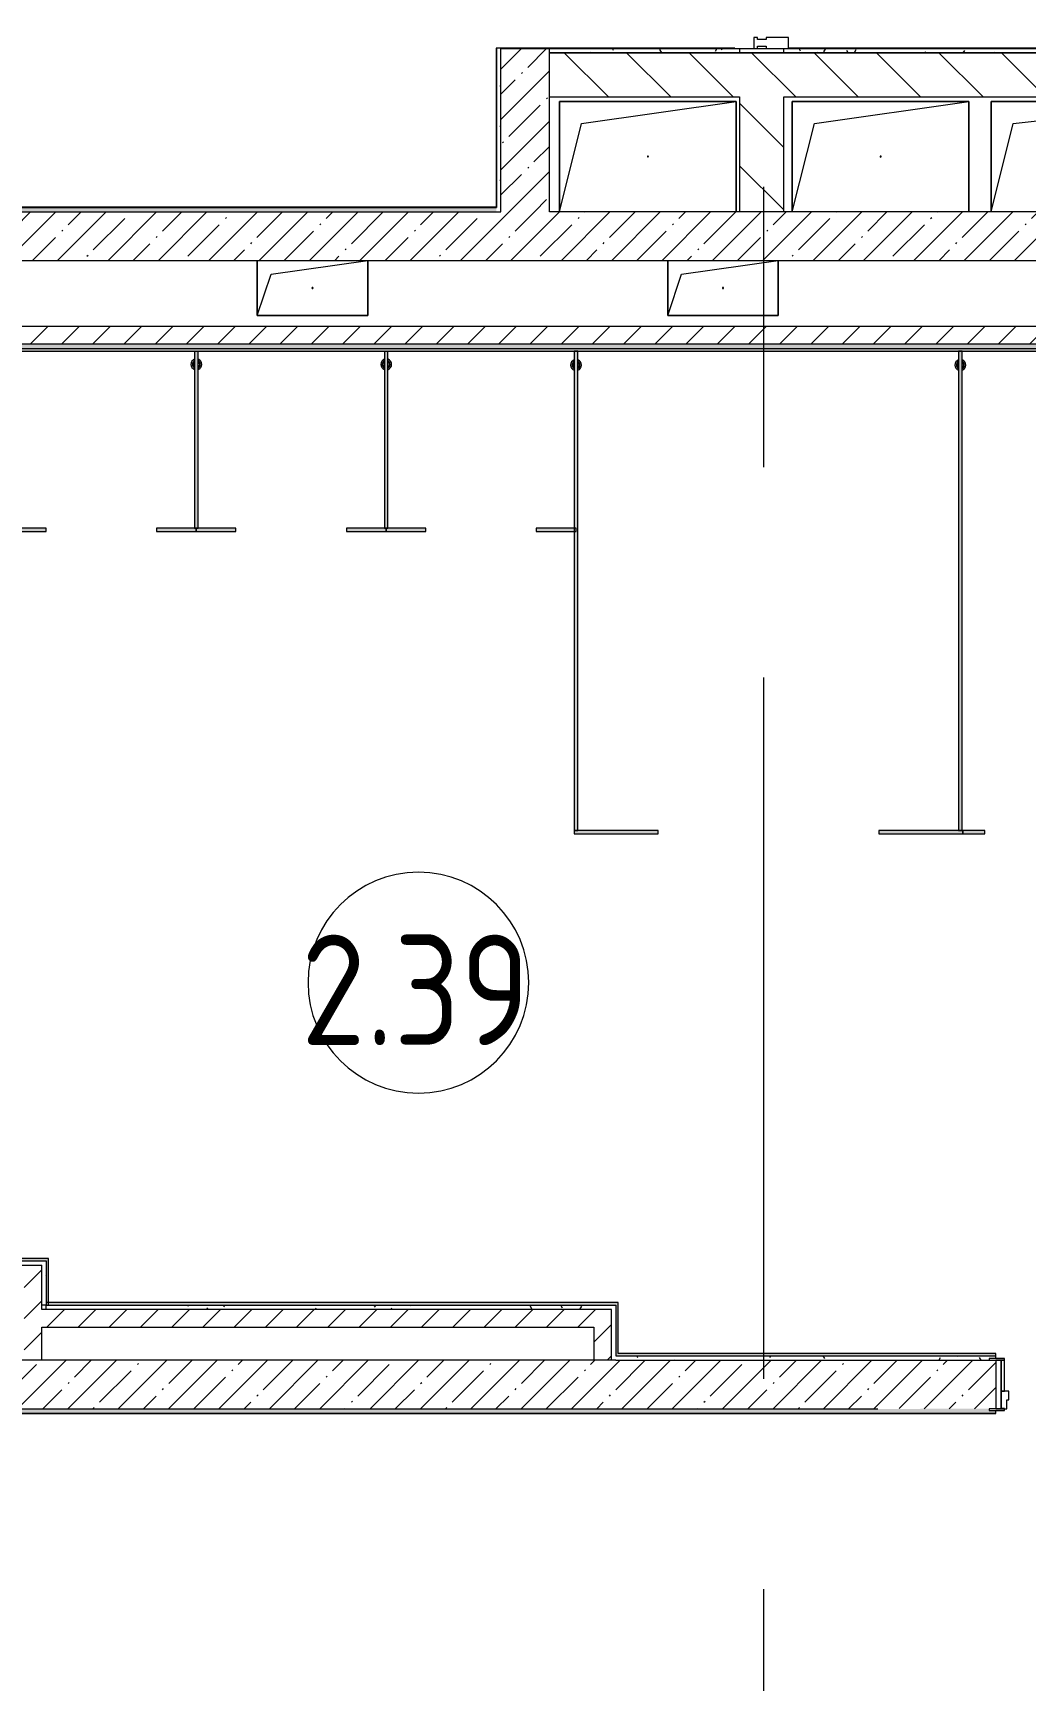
# Model space of a CAD drawing. Header units: millimetres. Extents: x -625 to 415037, y -3642 to 102118.
# Drawn here: x 244072 to 248565, y 78491 to 85949 of the extents above; entities that cross this region are included whole.
import ezdxf

# ---------------------------------------------------------------- set-up
doc = ezdxf.new("R2010")
doc.units = ezdxf.units.MM
doc.linetypes.add('Осевая', pattern=[6350, 1270, -952.5, 3175, -952.5])
for name, color, linetype, lineweight in [('A-AREA-IDEN', 7, 'Continuous', 9), ('A-DOOR-FRAM-2', 7, 'Continuous', 5), ('A-GENM', 7, 'Continuous', 9), ('A-GENM-1', 7, 'Continuous', 20), ('A-GLAZ-CWMG', 7, 'Continuous', 9), ('A-GLAZ-CWMG-1', 7, 'Continuous', 20), ('A-WALL', 7, 'Continuous', 5), ('I-WALL', 7, 'Continuous', 5), ('Оси-2', 7, 'Осевая', 9)]:
    doc.layers.add(name, color=color, linetype=linetype, lineweight=lineweight)
doc.layers.add('A-AREA-PATT-2', color=7, linetype='Continuous', lineweight=5, true_color=0xcde0ef, transparency=1)
for name, color, linetype, lineweight, true_color in [('A-DOOR-1', 7, 'Continuous', 5, 0xc0c0c0), ('A-DOOR-FRAM-1', 7, 'Continuous', 5, 0xc0c0c0), ('A-WALL-1', 9, 'Continuous', 5, 0x808080), ('A-WALL-FNSH-1', 9, 'Continuous', 5, 0x808080)]:
    doc.layers.add(name, color=color, linetype=linetype, lineweight=lineweight, true_color=true_color)
doc.layers.get('A-DOOR-1').off()
doc.styles.add('GOST Common', font='', dxfattribs={"width": 0.9, "height": 500})
doc.styles.get('GOST Common').set_extended_font_data('GOST Common')
pattern_1 = [(45, (148772.12, 0), (-70.71068, 70.71068), [])]
pattern_2 = [(45, (148772.12, 0), (-114.04925, 114.04925), []), (45, (148886.17, 0), (-114.04925, 114.04925), [201.612, -40.322, 6.706, -33.617])]
pattern_3 = [(135, (148772.12, 0), (-141.42136, -141.42136), [])]
pattern_4 = [(0, (148772.123, 0), (243.84, 60.96), [20.117, -162.763, 20.117, -162.763, -975.36]), (0, (148772.123, 0), (243.84, 60.96), [-365.76, 20.117, -345.643, 20.117, -162.763, -426.72]), (0, (148772.123, 0), (243.84, 60.96), [-914.4, 20.117, -101.803, 20.117, -284.683]), (120, (148863.563, 30.48), (-174.71291, 180.691634), [20.117, -162.763, 20.117, -162.763, -975.36]), (120, (148863.563, 30.48), (-174.71291, 180.691634), [-365.76, 20.117, -345.643, 20.117, -162.763, -426.72]), (120, (148863.563, 30.48), (-174.71291, 180.691634), [-914.4, 20.117, -101.803, 20.117, -284.683]), (240, (148894.043, 152.4), (-69.12709, -241.651634), [20.117, -162.763, 20.117, -162.763, -975.36]), (240, (148894.043, 152.4), (-69.12709, -241.651634), [-365.76, 20.117, -345.643, 20.117, -162.763, -426.72]), (240, (148894.043, 152.4), (-69.12709, -241.651634), [-914.4, 20.117, -101.803, 20.117, -284.683])]

# ---------------------------------------------------------------- blocks, each defined once
blk = doc.blocks.new('110_Дверь_СКБ_1Ст_Внутренняя1 - Д-7а_л__950x2100h_Туалет-32220591-Объем проектирования 2 этажа')
at = {"layer": 'A-DOOR-FRAM-2'}
h = blk.add_hatch(dxfattribs=at)
h.set_pattern_fill('FP_38', color=256, style=0, pattern_type=2)
h.set_pattern_definition([(45, (-346.384, 174.685), (-14.1421, 14.1421), []), (135, (-346.384, 174.685), (-14.1421, -14.1421), [])])
h.paths.add_polyline_path([(-487.5, 110), (-512.5, 110), (-512.5, -110), (-487.5, -108.6)])
at = {"layer": 'A-DOOR-FRAM-1'}
for p, q in [((-472.5, 118), (-542.5, 118)), ((-542.5, 118), (-542.5, 110)), ((-542.5, 110), (-472.5, 110)), ((-487.5, 110), (-512.5, 110)), ((-512.5, 110), (-512.5, -110)), ((-462.5, 110), (-487.5, 110)), ((-487.5, 110), (-487.5, 30)), ((-487.5, -110), (-487.5, 110)), ((-472.5, 110), (-487.5, 110)), ((-487.5, 110), (-487.5, 109)), ((-487.5, 109), (-472.5, 109)), ((-472.5, 110), (-472.5, 118)), ((-472.5, 109), (-472.5, 110)), ((-462.5, 70), (-462.5, 110)), ((487.5, 110), (487.5, 70)), ((512.5, 110), (487.5, 110)), ((567.5, 118), (497.5, 118)), ((497.5, 118), (497.5, 110)), ((512.5, 110), (497.5, 110)), ((497.5, 110), (497.5, 109)), ((497.5, 110), (567.5, 110)), ((497.5, 109), (512.5, 109)), ((512.5, 30), (512.5, 110)), ((537.5, 110), (512.5, 110)), ((512.5, 110), (512.5, -110)), ((512.5, 109), (512.5, 110)), ((537.5, -110), (537.5, 110)), ((567.5, 110), (567.5, 118)), ((-487.5, 30), (-452.5, 30)), ((-472.5, 30), (-487.5, 30)), ((-487.5, 30), (-487.5, -110)), ((-472.5, -110), (-472.5, 30)), ((-452.5, 70), (-462.5, 70)), ((-452.5, 30), (-452.5, 70)), ((487.5, 70), (477.5, 70)), ((477.5, 70), (477.5, 30)), ((477.5, 30), (512.5, 30)), ((512.5, 30), (497.5, 30)), ((497.5, 30), (497.5, -110)), ((512.5, -110), (512.5, 30)), ((-472.5, -110), (-542.5, -110)), ((-542.5, -110), (-542.5, -118)), ((-542.5, -118), (-472.5, -118)), ((-512.5, -110), (-487.5, -110)), ((-487.5, -110), (-472.5, -110)), ((-472.5, -118), (-472.5, -110)), ((497.5, -110), (512.5, -110)), ((567.5, -110), (497.5, -110)), ((497.5, -110), (497.5, -118)), ((497.5, -118), (567.5, -118)), ((512.5, -110), (537.5, -110)), ((567.5, -118), (567.5, -110))]:
    blk.add_line(p, q, dxfattribs=at)
blk = doc.blocks.new('GM_Отверстие прямоугольное _в плите_ - Отверстие-V354-Объем проектирования 2 этажа')
at = {"layer": 'A-GENM'}
for p, q in [((-250, -125), (-250, 125)), ((-250, 125), (-250, -125)), ((-187.5, 62.5), (250, 125)), ((250, 125), (250, -125)), ((250, -125), (250, 125)), ((-250, -125), (-187.5, 62.5)), ((250, -125), (-250, -125)), ((-250, -125), (250, -125))]:
    blk.add_line(p, q, dxfattribs=at)
for start, end in [(360, 180), (180, 360)]:
    blk.add_arc((0, 0), 2.5, start, end, dxfattribs=at)
blk = doc.blocks.new('GM_Отверстие прямоугольное _в плите_ - Отверстие-21985264-Объем проектирования 2 этажа')
at = {"layer": 'A-GENM'}
for p, q in [((-400, -250), (-400, 250)), ((-400, 250), (400, 250)), ((400, 250), (-400, 250)), ((-400, 250), (-400, -250)), ((-300, 150), (400, 250)), ((400, 250), (400, -250)), ((400, -250), (400, 250)), ((-400, -250), (-300, 150))]:
    blk.add_line(p, q, dxfattribs=at)
for start, end in [(360, 180), (180, 360)]:
    blk.add_arc((0, 0), 2.5, start, end, dxfattribs=at)
blk = doc.blocks.new('GM_Отверстие прямоугольное _в плите_ - Отверстие-21985485-Объем проектирования 2 этажа')
at = {"layer": 'A-GENM'}
for p, q in [((-500, -250), (-500, 250)), ((-500, 250), (450, 250)), ((450, 250), (-500, 250)), ((-500, 250), (-500, -250)), ((-400, 150), (450, 244.4)), ((-500, -250), (-400, 150))]:
    blk.add_line(p, q, dxfattribs=at)
for start, end in [(360, 180), (180, 360)]:
    blk.add_arc((0, 0), 2.5, start, end, dxfattribs=at)
blk = doc.blocks.new('131_Сантехническая перегородка 7 - СП-1-30858579-Объем проектирования 2 этажа')
at = {"layer": 'A-GENM'}
blk.add_hatch(color=256, dxfattribs=at).paths.add_polyline_path([(2165.9, -8), (2165.9, 8), (-4.1, 8), (-4.1, -8), (1166.2, -8)])
at = {"layer": 'A-GENM', "flags": 128}
for points in [[(71.5, 8), (71.1, 8.5), (70.8, 9), (70.4, 9.5), (70, 9.9), (69.6, 10.4), (69.2, 10.8), (68.8, 11.2), (68.3, 11.6), (67.8, 12), (67.3, 12.3), (66.8, 12.7), (66.3, 13), (65.8, 13.3), (65.3, 13.6), (64.7, 13.8), (64.2, 14), (63.6, 14.3), (63, 14.4), (62.4, 14.6), (61.9, 14.7), (61.3, 14.9), (60.7, 14.9), (60.1, 15), (59.5, 15.1), (58.9, 15.1), (58.3, 15.1), (57.7, 15), (57.1, 15), (56.5, 14.9), (55.9, 14.8), (55.3, 14.7), (54.7, 14.5), (54.1, 14.4), (53.5, 14.2), (53, 13.9), (52.4, 13.7), (51.9, 13.4), (51.4, 13.2), (50.8, 12.9), (50.3, 12.5), (49.8, 12.2), (49.3, 11.8), (48.9, 11.4), (48.4, 11), (48, 10.6), (47.6, 10.2), (47.2, 9.7), (46.8, 9.3), (46.4, 8.8), (46.1, 8.3), (45.9, 8)], [(45.9, -8), (46.3, -8.5), (46.6, -9), (47, -9.5), (47.4, -9.9), (47.8, -10.4), (48.2, -10.8), (48.6, -11.2), (49.1, -11.6), (49.6, -12), (50, -12.3), (50.5, -12.7), (51.1, -13), (51.6, -13.3), (52.1, -13.6), (52.7, -13.8), (53.2, -14), (53.8, -14.3), (54.4, -14.4), (54.9, -14.6), (55.5, -14.7), (56.1, -14.9), (56.7, -14.9), (57.3, -15), (57.9, -15.1), (58.5, -15.1), (59.1, -15.1), (59.7, -15), (60.3, -15), (60.9, -14.9), (61.5, -14.8), (62.1, -14.7), (62.7, -14.5), (63.3, -14.4), (63.8, -14.2), (64.4, -13.9), (65, -13.7), (65.5, -13.4), (66, -13.2), (66.6, -12.9), (67.1, -12.5), (67.6, -12.2), (68, -11.8), (68.5, -11.4), (69, -11), (69.4, -10.6), (69.8, -10.2), (70.2, -9.7), (70.6, -9.3), (70.9, -8.8), (71.3, -8.3), (71.5, -8)]]:
    blk.add_lwpolyline(points, dxfattribs=at)
at = {"layer": 'A-GENM'}
for radius, start, end in [(24.6, 19.91127, 160.08873), (17.6, 28.97309, 151.02691), (15.1, 33.78108, 146.21892), (24.6, 199.91127, 340.08873), (17.6, 208.97309, 331.02691), (15.1, 213.78108, 326.21892)]:
    blk.add_arc((58.7, 0), radius, start, end, dxfattribs=at)
at = {"layer": 'A-GENM-1'}
for p, q in [((2165.9, 8), (-4.1, 8)), ((-4.1, 8), (-4.1, -8)), ((2165.9, -8), (2165.9, 8)), ((-4.1, -8), (2165.9, -8))]:
    blk.add_line(p, q, dxfattribs=at)
blk = doc.blocks.new('131_Сантехническая перегородка 6 - СП-1-30839354-Объем проектирования 2 этажа')
at = {"layer": 'A-GENM'}
blk.add_hatch(color=256, dxfattribs=at).paths.add_polyline_path([(800, -8), (800, 8), (0, 8), (0, -8), (143.7, -8)])
at = {"layer": 'A-GENM', "flags": 128}
for points in [[(71.5, 8), (71.1, 8.5), (70.8, 9), (70.4, 9.5), (70, 9.9), (69.6, 10.4), (69.2, 10.8), (68.8, 11.2), (68.3, 11.6), (67.8, 12), (67.3, 12.3), (66.8, 12.7), (66.3, 13), (65.8, 13.3), (65.3, 13.6), (64.7, 13.8), (64.2, 14), (63.6, 14.3), (63, 14.4), (62.4, 14.6), (61.9, 14.7), (61.3, 14.9), (60.7, 14.9), (60.1, 15), (59.5, 15.1), (58.9, 15.1), (58.3, 15.1), (57.7, 15), (57.1, 15), (56.5, 14.9), (55.9, 14.8), (55.3, 14.7), (54.7, 14.5), (54.1, 14.4), (53.5, 14.2), (53, 13.9), (52.4, 13.7), (51.9, 13.4), (51.4, 13.2), (50.8, 12.9), (50.3, 12.5), (49.8, 12.2), (49.3, 11.8), (48.9, 11.4), (48.4, 11), (48, 10.6), (47.6, 10.2), (47.2, 9.7), (46.8, 9.3), (46.4, 8.8), (46.1, 8.3), (45.9, 8)], [(45.9, -8), (46.3, -8.5), (46.6, -9), (47, -9.5), (47.4, -9.9), (47.8, -10.4), (48.2, -10.8), (48.6, -11.2), (49.1, -11.6), (49.6, -12), (50, -12.3), (50.5, -12.7), (51.1, -13), (51.6, -13.3), (52.1, -13.6), (52.7, -13.8), (53.2, -14), (53.8, -14.3), (54.4, -14.4), (54.9, -14.6), (55.5, -14.7), (56.1, -14.9), (56.7, -14.9), (57.3, -15), (57.9, -15.1), (58.5, -15.1), (59.1, -15.1), (59.7, -15), (60.3, -15), (60.9, -14.9), (61.5, -14.8), (62.1, -14.7), (62.7, -14.5), (63.3, -14.4), (63.8, -14.2), (64.4, -13.9), (65, -13.7), (65.5, -13.4), (66, -13.2), (66.6, -12.9), (67.1, -12.5), (67.6, -12.2), (68, -11.8), (68.5, -11.4), (69, -11), (69.4, -10.6), (69.8, -10.2), (70.2, -9.7), (70.6, -9.3), (70.9, -8.8), (71.3, -8.3), (71.5, -8)]]:
    blk.add_lwpolyline(points, dxfattribs=at)
at = {"layer": 'A-GENM'}
for radius, start, end in [(24.6, 19.91127, 160.08873), (17.6, 28.97309, 151.02691), (15.1, 33.78108, 146.21892), (24.6, 199.91127, 340.08873), (17.6, 208.97309, 331.02691), (15.1, 213.78108, 326.21892)]:
    blk.add_arc((58.7, 0), radius, start, end, dxfattribs=at)
at = {"layer": 'A-GENM-1'}
for p, q in [((800, 8), (0, 8)), ((0, 8), (0, -8)), ((800, -8), (800, 8)), ((0, -8), (800, -8))]:
    blk.add_line(p, q, dxfattribs=at)
blk = doc.blocks.new('131_Сантехническая перегородка_Дверь МГН - СД-1-30883454-Объем проектирования 2 этажа')
at = {"layer": 'A-GENM'}
for points in [[(-350.5, 8), (-370, 8), (-370, -8), (10, -8), (10, 8), (-335.4, 8)], [(1390, 8), (1010, 8), (1010, -8), (1390, -8)]]:
    blk.add_hatch(color=256, dxfattribs=at).paths.add_polyline_path(points)
at = {"layer": 'A-GENM-1'}
for p, q in [((10, 8), (-370, 8)), ((-370, 8), (-370, -8)), ((10, -8), (10, 8)), ((1390, 8), (1010, 8)), ((1010, 8), (1010, -8)), ((1390, -8), (1390, 8)), ((-370, -8), (10, -8)), ((1010, -8), (1390, -8))]:
    blk.add_line(p, q, dxfattribs=at)
blk = doc.blocks.new('131_Сантехническая перегородка_Дверь 5 - СД-1-V491-Объем проектирования 2 этажа')
at = {"layer": 'A-GENM'}
for points in [[(70, 8), (70, -8), (250, -8), (250, 8), (77.3, 8)], [(920.9, 8), (750, 8), (750, -8), (930, -8), (930, 8)]]:
    blk.add_hatch(color=256, dxfattribs=at).paths.add_polyline_path(points)
at = {"layer": 'A-GENM-1'}
for p, q in [((250, 8), (70, 8)), ((70, 8), (70, -8)), ((250, -8), (250, 8)), ((930, 8), (750, 8)), ((750, 8), (750, -8)), ((930, -8), (930, 8)), ((70, -8), (250, -8)), ((750, -8), (930, -8))]:
    blk.add_line(p, q, dxfattribs=at)
blk = doc.blocks.new('131_Сантехническая перегородка_Дверь 5 - СД-1-V492-Объем проектирования 2 этажа')
at = {"layer": 'A-GENM'}
for points in [[(78, 8), (78, -8), (250, -8), (250, 8), (148.3, 8)], [(750, 8), (750, -8), (930, -8), (930, 8), (921.6, 8)]]:
    blk.add_hatch(color=256, dxfattribs=at).paths.add_polyline_path(points)
at = {"layer": 'A-GENM-1'}
for p, q in [((250, 8), (70, 8)), ((70, 8), (70, -8)), ((250, -8), (250, 8)), ((930, 8), (750, 8)), ((750, 8), (750, -8)), ((930, -8), (930, 8)), ((70, -8), (250, -8)), ((750, -8), (930, -8))]:
    blk.add_line(p, q, dxfattribs=at)
blk = doc.blocks.new('131_Сантехническая перегородка_Дверь МГН 2 - СД-1-30897608-Объем проектирования 2 этажа')
at = {"layer": 'A-GENM'}
for points in [[(10, 8), (-427.5, 8), (-427.5, -8), (10, -8)], [(1010, 8), (1010, -8), (1110, -8), (1110, 8)]]:
    blk.add_hatch(color=256, dxfattribs=at).paths.add_polyline_path(points)
at = {"layer": 'A-GENM-1'}
for p, q in [((10, 8), (-430, 8)), ((-430, 8), (-430, -8)), ((10, -8), (10, 8)), ((1110, 8), (1010, 8)), ((1010, 8), (1010, -8)), ((1110, -8), (1110, 8)), ((-430, -8), (10, -8)), ((1010, -8), (1110, -8))]:
    blk.add_line(p, q, dxfattribs=at)
blk = doc.blocks.new('Прямоугольный импост - Импост структурный с накладкой - 160мм Темный-32310142-Объем проектирования 2 этажа')
at = {"layer": 'A-GLAZ-CWMG-1'}
for p, q in [((-50, 0), (-50, 17)), ((-50, 17), (0, 17)), ((-40, 0), (-50, 0)), ((-40, -40), (-40, 0)), ((0, 0), (-10, 0)), ((-10, 0), (-10, -40)), ((0, 17), (0, 0)), ((-50, -140), (-50, -40)), ((-50, -40), (-40, -40)), ((-10, -40), (0, -40)), ((0, -40), (0, -140)), ((0, -140), (-50, -140))]:
    blk.add_line(p, q, dxfattribs=at)
blk = doc.blocks.new('Марка_Помещения - Номер-25198446-Объем проектирования 2 этажа')
at = {"layer": 'A-AREA-IDEN'}
for start, end in [(360, 180), (180, 360)]:
    blk.add_arc((0, 0), 2.5, start, end, dxfattribs=at)
blk = doc.blocks.new('2floor')
at = {"layer": 'A-AREA-PATT-2'}
h = blk.add_hatch(color=256, dxfattribs=at)
h.paths.add_polyline_path([(243323.1, 6850), (243492.1, 6850), (243492.1, 7050), (243323.1, 7050)])
h.paths.add_polyline_path([(248264.1, 9884.2), (248264.1, 9894.5), (248261.5, 9895.6), (248257.1, 9906.2), (248264.1, 9928.2), (248255.4, 9923), (248248.7, 9913.8), (248250.9, 9895.6), (248260.2, 9885.5)])
h.paths.add_polyline_path([(246523.6, 9884.2), (246523.6, 9894.5), (246521, 9895.6), (246516.6, 9906.2), (246523.6, 9928.2), (246517.2, 9926.1), (246508.2, 9913.8), (246510.4, 9895.6), (246519.2, 9885.7)])
h.paths.add_polyline_path([(246539.6, 9884.2), (246546.1, 9886.3), (246555, 9898.6), (246552.8, 9916.9), (246544, 9926.8), (246539.6, 9926.1), (246539.6, 9918), (246543.1, 9915), (246546.7, 9906.2), (246539.6, 9886.3)])
h.paths.add_polyline_path([(248280.1, 9884.2), (248286.6, 9886.3), (248295.5, 9898.6), (248293.3, 9916.9), (248284.5, 9926.8), (248280.1, 9926.1), (248280.1, 9918), (248283.6, 9915), (248287.2, 9906.2), (248280.1, 9886.3)])
h.paths.add_polyline_path([(245680, 9887.3), (245686.5, 9889.4), (245695.4, 9901.7), (245693.2, 9920), (245684.4, 9929.9), (245680, 9929.2), (245680, 9921.1), (245683.4, 9918.1), (245687.1, 9909.3), (245680, 9889.4)])
h.paths.add_polyline_path([(243944.7, 9887.3), (243944.7, 9897.5), (243942.1, 9898.7), (243937.7, 9909.3), (243944.7, 9931.3), (243938.3, 9929.2), (243929.3, 9916.9), (243931.6, 9898.7), (243940.3, 9888.7)])
h.paths.add_polyline_path([(243960.7, 9887.3), (243967.2, 9889.4), (243976.2, 9901.7), (243973.9, 9920), (243965.2, 9929.9), (243960.7, 9929.2), (243960.7, 9921.1), (243964.2, 9918.1), (243967.8, 9909.3), (243960.7, 9889.4)])
h.paths.add_polyline_path([(244804.4, 9887.3), (244804.4, 9897.5), (244801.7, 9898.7), (244797.3, 9909.3), (244804.4, 9931.3), (244797.9, 9929.2), (244789, 9916.9), (244791.2, 9898.7), (244799.9, 9888.7)])
h.paths.add_polyline_path([(245664, 9887.3), (245664, 9897.5), (245661.3, 9898.7), (245656.9, 9909.3), (245664, 9931.3), (245657.5, 9929.2), (245648.6, 9916.9), (245650.8, 9898.7), (245659.6, 9888.7)])
h.paths.add_polyline_path([(244820.4, 9887.3), (244826.8, 9889.4), (244835.8, 9901.7), (244833.6, 9920), (244824.8, 9929.9), (244820.4, 9929.2), (244820.4, 9921.1), (244823.8, 9918.1), (244827.4, 9909.3), (244820.4, 9889.4)])
at = {"layer": 'I-WALL'}
h = blk.add_hatch(dxfattribs=at)
h.set_pattern_fill('FP_191', color=256, style=0, pattern_type=2)
h.set_pattern_definition(pattern_4)
h.paths.add_polyline_path([(246171.1, 10600), (246191.1, 10601.4), (246191.1, 11340), (246171.1, 11340), (246171.1, 10613.3)])
h = blk.add_hatch(dxfattribs=at)
h.set_pattern_fill('FP_1', color=256, style=0, pattern_type=2)
h.set_pattern_definition(pattern_2)
h.paths.add_polyline_path([(246191.1, 10600), (246411.1, 10600), (246411.1, 11340), (246191.1, 11340), (246191.1, 10601.4)])
h = blk.add_hatch(dxfattribs=at)
h.set_pattern_fill('FP_191', color=256, style=0, pattern_type=2)
h.set_pattern_definition(pattern_4)
h.paths.add_polyline_path([(249361.1, 11320), (249361.1, 11320), (249361.1, 11340), (246411.1, 11340), (246411.1, 11320), (249344.3, 11320)])
h = blk.add_hatch(dxfattribs=at)
h.set_pattern_fill('FP_23', color=256, style=0, pattern_type=2)
h.set_pattern_definition(pattern_3)
h.paths.add_polyline_path([(246411.1, 11120), (249361.1, 11120), (249361.1, 11320), (246411.1, 11320)])
h = blk.add_hatch(dxfattribs=at)
h.set_pattern_fill('FP_23', color=256, style=0, pattern_type=2)
h.set_pattern_definition(pattern_3)
h.paths.add_polyline_path([(247472.1, 10600), (247472.1, 11120), (247272.1, 11120), (247272.1, 10600)])
h = blk.add_hatch(dxfattribs=at)
h.set_pattern_fill('FP_191', color=256, style=0, pattern_type=2)
h.set_pattern_definition(pattern_4)
h.paths.add_polyline_path([(246171.1, 10600), (246170.1, 10620), (242232.1, 10620), (242232.1, 10608), (242262.1, 10608), (242262.1, 10600), (246170.1, 10600)])
h.paths.add_polyline_path([(240802.1, 10600), (241252.1, 10600), (241252.1, 10608), (241282.1, 10608), (241282.1, 10620), (240157.1, 10620), (240157.1, 10608), (240212.1, 10608), (240212.1, 10600), (240722.1, 10600)])
h.paths.add_polyline_path([(238503.3, 10600), (238702.1, 10600), (238702.1, 10608), (238757.1, 10608), (238757.1, 10620), (238157.7, 10618), (238382.1, 10600)])
h.paths.add_polyline_path([(238122.1, 10600), (238132.1, 10600), (238132.1, 10620), (237995.6, 10620), (237995.6, 10600)])
h = blk.add_hatch(dxfattribs=at)
h.set_pattern_fill('FP_1', color=256, style=0, pattern_type=2)
h.set_pattern_definition(pattern_2)
h.paths.add_polyline_path([(242982.1, 10380), (250382.1, 10380), (250382.1, 10600), (242982.1, 10600), (242982.1, 10380.6)])
h = blk.add_hatch(dxfattribs=at)
h.set_pattern_fill('FP_22', color=256, style=0, pattern_type=2)
h.set_pattern_definition(pattern_1)
h.paths.add_polyline_path([(249852.1, 10000), (249852.1, 10080), (243062.1, 10080), (243062.1, 10000), (249832.1, 10000)])
h = blk.add_hatch(dxfattribs=at)
h.set_pattern_fill('FP_191', color=256, style=0, pattern_type=2)
h.set_pattern_definition(pattern_4)
h.paths.add_polyline_path([(249821.1, 9980), (249832.1, 9980), (249832.1, 10000), (243062.1, 10000), (243062.1, 9980), (249784.5, 9980)])
for points in [[(249832.1, 9969), (249832.1, 9980), (243082.1, 9980), (243084.4, 9969), (249829.7, 9969)], [(244143.1, 5850), (244143.1, 5861), (243323.1, 5861), (243323.1, 5850), (244132.1, 5850)], [(244132.1, 5661), (244143.1, 5661), (244143.1, 5850), (244132.1, 5850), (244132.1, 5828.4)], [(244132.1, 5650), (246723.1, 5650), (246723.1, 5661), (244132.1, 5661)], [(246712.1, 5420), (246723.1, 5420), (246723.1, 5650), (246712.1, 5650), (246712.1, 5431)]]:
    blk.add_hatch(color=256, dxfattribs=at).paths.add_polyline_path(points)
h = blk.add_hatch(dxfattribs=at)
h.set_pattern_fill('FP_191', color=256, style=0, pattern_type=2)
h.set_pattern_definition(pattern_4)
h.paths.add_polyline_path([(243323.2, 5830), (244132.1, 5830), (244132.1, 5850), (243312.1, 5850), (243312.1, 5830), (243323.1, 5830)])
h = blk.add_hatch(dxfattribs=at)
h.set_pattern_fill('FP_22', color=256, style=0, pattern_type=2)
h.set_pattern_definition(pattern_1)
h.paths.add_polyline_path([(244112.1, 5400), (244112.1, 5830), (244032.1, 5830), (244032.1, 5400)])
h = blk.add_hatch(dxfattribs=at)
h.set_pattern_fill('FP_191', color=256, style=0, pattern_type=2)
h.set_pattern_definition(pattern_4)
h.paths.add_polyline_path([(244112.1, 5630), (244132.1, 5650), (244132.1, 5830), (244112.1, 5830), (244112.1, 5630.6)])
h = blk.add_hatch(dxfattribs=at)
h.set_pattern_fill('FP_191', color=256, style=0, pattern_type=2)
h.set_pattern_definition(pattern_4)
h.paths.add_polyline_path([(246692.1, 5630), (246712.1, 5630), (246712.1, 5650), (244132.1, 5650), (244112.1, 5630), (246612.1, 5630)])
h = blk.add_hatch(dxfattribs=at)
h.set_pattern_fill('FP_22', color=256, style=0, pattern_type=2)
h.set_pattern_definition(pattern_1)
h.paths.add_polyline_path([(246453.3, 5550), (246612.1, 5550), (246612.1, 5630), (244112.1, 5630), (244112.1, 5550)])
h = blk.add_hatch(dxfattribs=at)
h.set_pattern_fill('FP_22', color=256, style=0, pattern_type=2)
h.set_pattern_definition(pattern_1)
h.paths.add_polyline_path([(246692.1, 5400), (246692.1, 5630), (246612.1, 5630), (246612.1, 5400)])
h = blk.add_hatch(dxfattribs=at)
h.set_pattern_fill('FP_191', color=256, style=0, pattern_type=2)
h.set_pattern_definition(pattern_4)
h.paths.add_polyline_path([(246692.1, 5400), (246712.1, 5401.2), (246712.1, 5630), (246692.1, 5630), (246692.1, 5402.6)])
h = blk.add_hatch(dxfattribs=at)
h.set_pattern_fill('FP_1', color=256, style=0, pattern_type=2)
h.set_pattern_definition(pattern_2)
h.paths.add_polyline_path([(250342.1, 5180), (250382.1, 5180.9), (250382.1, 5400), (249482.1, 5400), (249482.1, 5180), (250302.1, 5180)])
h.paths.add_polyline_path([(246692.1, 5180), (248432.1, 5180), (248432.1, 5400), (242982.1, 5400), (242982.1, 5180), (246453.3, 5180)])
h = blk.add_hatch(dxfattribs=at)
h.set_pattern_fill('FP_191', color=256, style=0, pattern_type=2)
h.set_pattern_definition(pattern_4)
h.paths.add_polyline_path([(246712.1, 5400), (248402.1, 5400.4), (248402.1, 5408), (248432.1, 5408), (248432.1, 5420), (246712.1, 5420), (246712.1, 5401.2)])
h.paths.add_polyline_path([(249832.1, 5400), (249832.1, 5420), (249482.1, 5420), (249482.1, 5408), (249512.1, 5408), (249512.1, 5400), (249821.1, 5400)])
h = blk.add_hatch(color=256, dxfattribs=at)
h.paths.add_polyline_path([(249821.1, 5420), (249832.1, 5420), (249832.1, 5431), (249482.1, 5431), (249482.1, 5420), (249821.1, 5420)])
h.paths.add_polyline_path([(247898.8, 5420), (248432.1, 5420), (248432.1, 5431), (246723.1, 5431), (246723.1, 5420), (247029.4, 5420)])
h = blk.add_hatch(dxfattribs=at)
h.set_pattern_fill('FP_191', color=256, style=0, pattern_type=2)
h.set_pattern_definition(pattern_4)
h.paths.add_polyline_path([(250302.1, 5160), (250342.1, 5160), (250342.1, 5180), (249512.1, 5180), (249512.1, 5172), (249482.1, 5172), (249482.1, 5160), (250067, 5160)])
h.paths.add_polyline_path([(246692.1, 5160), (248432.1, 5160), (248432.1, 5172), (248402.1, 5172), (248402.1, 5180), (242962.1, 5178.8), (242962.1, 5160), (246453.3, 5160)])
at = {"layer": 'A-WALL'}
for p, q in [((247251.1, 11340), (249601.1, 11340)), ((242232.1, 10620), (246171.1, 10620)), ((249852.1, 10000), (243062.1, 10000)), ((249821.1, 9980), (243082.1, 9980)), ((243292.1, 5830), (244112.1, 5830)), ((244112.1, 5630), (244112.1, 5830)), ((246712.1, 5630), (246712.1, 5420)), ((246712.1, 5420), (248432.1, 5420)), ((246712.1, 5400), (248402.1, 5400)), ((242982.1, 5180), (247898.8, 5180))]:
    blk.add_line(p, q, dxfattribs=at)
at = {"layer": 'A-WALL-1'}
for p, q in [((246171.1, 11341), (246171.1, 10620)), ((246191.1, 11341), (246171.1, 11341)), ((246191.1, 10600), (246191.1, 11341)), ((246411.1, 10600), (246411.1, 11340)), ((247272.1, 11340), (247272.1, 11320)), ((247472.1, 11320), (247472.1, 11340)), ((249361.1, 11320), (246411.1, 11320)), ((246411.1, 11320), (249361.1, 11320)), ((246411.1, 11120), (247272.1, 11120)), ((247272.1, 11120), (247272.1, 10600)), ((247472.1, 10600), (247472.1, 11120)), ((247472.1, 11120), (249361.1, 11120)), ((242262.1, 10600), (246191.1, 10600)), ((249361.1, 10600), (246411.1, 10600)), ((242982.1, 10380), (250382.1, 10380)), ((249852.1, 10080), (243062.1, 10080)), ((244132.1, 5650), (244112.1, 5650)), ((246692.1, 5630), (244112.1, 5630)), ((244132.1, 5630), (244132.1, 5650)), ((246692.1, 5400), (246692.1, 5630)), ((244112.1, 5550), (246612.1, 5550)), ((244112.1, 5400), (244112.1, 5550)), ((246612.1, 5550), (246612.1, 5400)), ((246712.1, 5400), (242982.1, 5400)), ((248432.1, 5408), (248432.1, 5420)), ((242962.1, 5160), (248432.1, 5160)), ((248432.1, 5160), (248432.1, 5172))]:
    blk.add_line(p, q, dxfattribs=at)
at = {"layer": 'A-WALL-FNSH-1'}
for p, q in [((246170.1, 11341), (246170.1, 10621)), ((246171.1, 11341), (246170.1, 11341)), ((247251.1, 11341), (246191.1, 11341)), ((246191.1, 11340), (247251.1, 11340)), ((247251.1, 11340), (247251.1, 11341)), ((249602.1, 11341), (247493.1, 11341)), ((247493.1, 11341), (247493.1, 11340)), ((246170.1, 10621), (242232.1, 10621)), ((243093.1, 9969), (249832.1, 9969)), ((244143.1, 5861), (243323.1, 5861)), ((243323.1, 5850), (244132.1, 5850)), ((244132.1, 5850), (244132.1, 5650)), ((244143.1, 5650), (244143.1, 5861)), ((246723.1, 5661), (244132.1, 5661)), ((244132.1, 5650), (246712.1, 5650)), ((246712.1, 5650), (246712.1, 5630)), ((246723.1, 5431), (246723.1, 5661)), ((248432.1, 5431), (246723.1, 5431)), ((248432.1, 5420), (248432.1, 5431)), ((242961.1, 5159), (248432.1, 5159)), ((248432.1, 5159), (248432.1, 5160))]:
    blk.add_line(p, q, dxfattribs=at)
at = {"layer": 'Оси-2'}
blk.add_line((247382.1, 3093.7), (247382.1, 16915.1), dxfattribs=at)
at = {"layer": 'A-AREA-IDEN', "xscale": 199.9999999999999, "yscale": 199.9999999999999, "zscale": 199.9999999999999}
blk.add_blockref('Марка_Помещения - Номер-25198446-Объем проектирования 2 этажа', (245817.9, 7109.8), dxfattribs=at)
at = {"layer": 'A-DOOR-1', "rotation": 180}
blk.add_blockref('110_Дверь_СКБ_1Ст_Внутренняя1 - Д-7а_л__950x2100h_Туалет-32220591-Объем проектирования 2 этажа', (248969.6, 5290), dxfattribs=at)
at = {"layer": 'A-GENM'}
for name, p in [('GM_Отверстие прямоугольное _в плите_ - Отверстие-21985264-Объем проектирования 2 этажа', (246857.1, 10850)), ('GM_Отверстие прямоугольное _в плите_ - Отверстие-21985264-Объем проектирования 2 этажа', (247911.1, 10850)), ('GM_Отверстие прямоугольное _в плите_ - Отверстие-21985485-Объем проектирования 2 этажа', (248911.1, 10850)), ('GM_Отверстие прямоугольное _в плите_ - Отверстие-V354-Объем проектирования 2 этажа', (245338.2, 10255)), ('GM_Отверстие прямоугольное _в плите_ - Отверстие-V354-Объем проектирования 2 этажа', (247197.1, 10255))]:
    blk.add_blockref(name, p, dxfattribs=at)
for name, p, rotation in [('131_Сантехническая перегородка 6 - СП-1-30839354-Объем проектирования 2 этажа', (244812.4, 9968), 270.0000000000007), ('131_Сантехническая перегородка 6 - СП-1-30839354-Объем проектирования 2 этажа', (245672, 9968), 270.0000000000007), ('131_Сантехническая перегородка 7 - СП-1-30858579-Объем проектирования 2 этажа', (246531.6, 9964.9), 269.9999999999999), ('131_Сантехническая перегородка 7 - СП-1-30858579-Объем проектирования 2 этажа', (248272.1, 9964.9), 269.9999999999999), ('131_Сантехническая перегородка_Дверь 5 - СД-1-V491-Объем проектирования 2 этажа', (244881.6, 9160), 180), ('131_Сантехническая перегородка_Дверь 5 - СД-1-V491-Объем проектирования 2 этажа', (245741.6, 9160), 180), ('131_Сантехническая перегородка_Дверь 5 - СД-1-V492-Объем проектирования 2 этажа', (246601.6, 9160), 180), ('131_Сантехническая перегородка_Дверь МГН - СД-1-30883454-Объем проектирования 2 этажа', (247913.6, 7791), 180), ('131_Сантехническая перегородка_Дверь МГН 2 - СД-1-30897608-Объем проектирования 2 этажа', (249393.6, 7791), 180)]:
    blk.add_blockref(name, p, dxfattribs=dict(at, rotation=rotation))
at = {"layer": 'A-GLAZ-CWMG', "extrusion": (0, 0, -1), "rotation": 270.0000000000001}
blk.add_blockref('Прямоугольный импост - Импост структурный с накладкой - 160мм Темный-32310142-Объем проектирования 2 этажа', (-247353.1, 11340), dxfattribs=at)
at = {"layer": 'A-AREA-IDEN', "insert": (245286.5, 7326.9), "char_height": 500, "width": 1327.594, "attachment_point": 1, "style": 'GOST Common'}
blk.add_mtext('2.39', dxfattribs=at)

msp = doc.modelspace()

# ---------------------------------------------------------------- block references
msp.add_blockref('2floor', (0, 74539.4))

doc.saveas('drawing.dxf')
